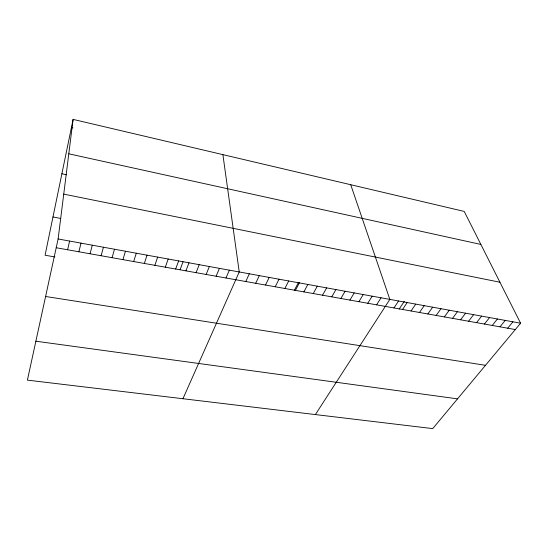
<?xml version="1.0" encoding="UTF-8"?>
<svg xmlns="http://www.w3.org/2000/svg" width="548" height="548" viewBox="0 0 548 548"><rect width="100%" height="100%" fill="white"/><g stroke="black" fill="none" stroke-linecap="round" stroke-linejoin="round"><path stroke-width="0.82" d="M58.115 238.969L73.11 119.389L464.211 211.418L520.6 323.21L432.728 428.611L27.4 380.127L58.115 238.969L520.6 323.21M73.11 119.389L45.073 255.238L54.896 256.944M67.603 249.772L69.617 241.065M78.885 251.779L81.008 243.134M90.057 253.772L92.283 245.189M101.12 255.745L103.442 247.223M112.08 257.697L114.498 249.237M122.93 259.629L125.451 251.231M133.678 261.547L136.294 253.21M144.329 263.444L147.028 255.163M154.872 265.321L157.666 257.101M165.318 267.184L168.202 259.019M175.668 269.027L178.634 260.923M180.093 269.705L183.046 261.773M185.923 270.856L188.978 262.807M196.074 272.664L199.212 264.67M206.137 274.459L209.357 266.52M216.111 276.233L219.412 268.349M225.988 277.994L229.365 270.164M182.943 398.739L239.236 271.959L222.892 154.632M245.778 281.521L249.313 273.795M255.69 283.289L259.3 275.617M265.506 285.042L269.191 277.418M275.233 286.775L278.987 279.199M284.871 288.488L288.7 280.966M294.42 290.193L298.317 282.72M295.297 290.652L299.674 282.282M303.88 291.879L307.846 284.46M313.257 293.55L317.292 286.179M322.546 295.208L326.649 287.885M331.759 296.845L335.924 289.57M340.883 298.475L345.11 291.248M349.925 300.085L354.22 292.906M358.892 301.681L363.242 294.55M367.776 303.27L372.188 296.18M376.586 304.839L381.052 297.79M315.381 414.576L389.84 299.393L350.72 184.71M393.971 307.935L398.554 300.982M399.122 309.141L404.301 301.373M402.554 309.462L407.185 302.551M411.055 310.983L415.747 304.113M419.487 312.483L424.234 305.661M427.851 313.97L432.646 307.188M436.14 315.449L440.982 308.709M444.36 316.915L449.25 310.216M452.511 318.367L457.45 311.709M460.587 319.806L465.574 313.189M468.602 321.238L473.636 314.655M476.548 322.649L481.63 316.114M484.432 324.06L489.556 317.559M492.248 325.45L497.413 318.991M499.995 326.834L505.208 320.409M507.681 328.204L512.935 321.813M35.867 341.212L457.539 398.855M45.6 296.482L485.501 365.31M56.211 247.737L515.305 329.56M52.971 216.974L60.725 218.453M63.739 194.115L499.934 282.234M61.89 173.764L66.753 174.785M68.795 153.81L480.87 244.442M71.418 127.595L72.973 127.951"/></g></svg>
